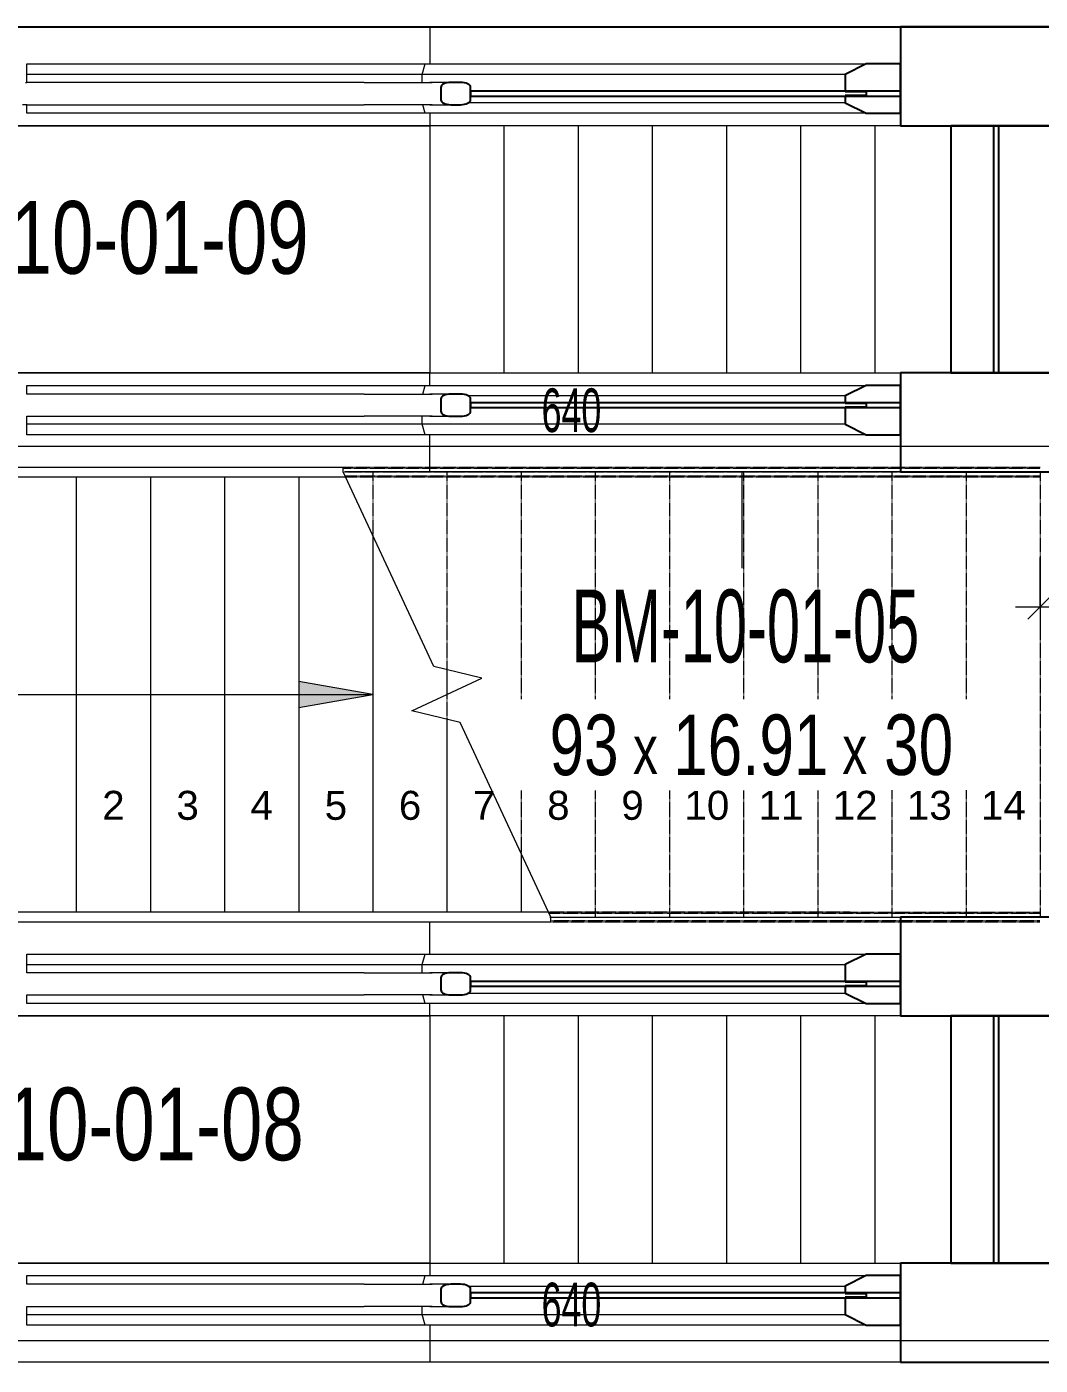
# Model space of a CAD drawing. Header units: centimetres. Extents: x -9345 to 11316, y -7197 to -3465.
# Drawn here: x -2054 to -1644, y -6492 to -5951 of the extents above; entities that cross this region are included whole.
import ezdxf

# ---------------------------------------------------------------- set-up
doc = ezdxf.new("R2010")
doc.units = ezdxf.units.CM
doc.linetypes.add('Overhead', pattern=[0.396875, 0.238125, -0.15875])
for name, color, linetype, lineweight in [('A-ANNO-DIMS', 211, 'Continuous', 9), ('A-ANNO-DIMS-100', 211, 'Continuous', 9), ('A-FLOR', 192, 'Continuous', 9), ('A-FLOR-HRAL', 11, 'Continuous', 9), ('A-FLOR-HRAL-MBND', 5, 'Overhead', 9), ('A-GENM', 13, 'Continuous', 9), ('A-WALL', 113, 'Continuous', 9), ('G-ANNO-TEXT', 231, 'Continuous', 9), ('S-STRS', 31, 'Continuous', 9), ('S-STRS-ANNO', 31, 'Continuous', 9), ('S-STRS-IDEN', 31, 'Continuous', 9), ('S-STRS-MBND', 31, 'Overhead', 9)]:
    doc.layers.add(name, color=color, linetype=linetype, lineweight=lineweight)
doc.styles.add('Arial', font='arial.ttf', dxfattribs={"height": 11.710189})
doc.styles.add('Swis721 LtCn BT_1', font='swisscl.ttf', dxfattribs={"width": 0.8, "height": 17.639445})
doc.styles.add('Swis721 LtCn BT_3', font='swisscl.ttf', dxfattribs={"height": 29.399076})
doc.styles.add('Swis721 LtCn BT_4', font='swisscl.ttf', dxfattribs={"height": 0.195994})
doc.styles.add('Swis721 LtCn BT_5', font='swisscl.ttf', dxfattribs={"height": 0.244992})
doc.styles.add('Swis721 LtCn BT_6', font='swisscl.ttf', dxfattribs={"height": 24.49923})
doc.styles.add('Swis721 LtCn BT_7', font='swisscl.ttf', dxfattribs={"width": 0.8, "height": 29.399076})
doc.dimstyles.new('IUAS_DIMENSION_INSIDE_100', dxfattribs={"dimscale": 30.48, "dimtxt": 18, "dimasz": 0.328084, "dimexe": 0.328084, "dimexo": 0.0625, "dimgap": 0, "dimtad": 1, "dimdec": 0, "dimdsep": 46, "dimtxsty": 'Swis721 LtCn BT_1', "dimblk1": 'OBLIQUE', "dimblk2": 'OBLIQUE', "dimsah": 1, "dimcen": 0.09, "dimdle": 0.328084, "dimazin": 0, "dimtfac": 1, "dimtdec": 4, "dimtix": 1, "dimtmove": 0, "dimatfit": 3, "dimfxl": 0.656168, "dimfxlon": 1, "dimtvp": 1, "dimtolj": 1, "dimtzin": 0, "dimarcsym": 2})

# ---------------------------------------------------------------- blocks, each defined once
blk = doc.blocks.new('A-YURUYEN MERDIVEN - 1570-1859977-_116_30 KONKORS KATI _ CONCOURSE LEVEL')
at = {"layer": 'A-GENM', "lineweight": 25}
for p, q in [((1172.48, 90), (984.47, 90)), ((1172.48, 50), (1172.48, 90)), ((1186.48, 75), (1172.48, 75)), ((1172.48, 75), (1172.48, 55)), ((1194.96, 70.76), (1186.48, 75)), ((1194.96, 63.76), (1194.96, 70.76)), ((1346.48, 65.5), (1346.48, 60.5)), ((1354.48, 67.5), (1350.48, 67.5)), ((1358.48, 60.5), (1358.48, 65.5)), ((1346.48, 64), (1172.48, 64)), ((1172.48, 64), (1172.48, 62)), ((1172.48, 62), (1346.48, 62)), ((1186.48, 62.24), (1186.48, 63.76)), ((1186.48, 63.76), (1194.96, 63.76)), ((1194.96, 62.24), (1186.48, 62.24)), ((1194.96, 59.24), (1194.96, 62.24)), ((1346.48, 62), (1346.48, 64)), ((1172.48, 55), (1186.48, 55)), ((1186.48, 55), (1194.96, 59.24)), ((1350.48, 58.5), (1354.48, 58.5)), ((984.47, 50), (1172.48, 50)), ((1134.86, 50), (984.47, 50)), ((1152.17, 50), (1132.82, 50)), ((1132.82, 50), (1132.82, -50)), ((1134.86, -50), (1134.86, 50)), ((1152.17, -50), (1152.17, 50)), ((1172.48, -50), (984.47, -50)), ((984.47, -50), (1134.86, -50)), ((1132.82, -50), (1152.17, -50)), ((1172.48, -90), (1172.48, -50)), ((1186.48, -55), (1172.48, -55)), ((1172.48, -55), (1172.48, -75)), ((1194.96, -59.24), (1186.48, -55)), ((1194.96, -62.24), (1194.96, -59.24)), ((1354.48, -58.5), (1350.48, -58.5)), ((1346.48, -62), (1172.48, -62)), ((1172.48, -62), (1172.48, -64)), ((1172.48, -64), (1346.48, -64)), ((1186.48, -63.76), (1186.48, -62.24)), ((1186.48, -62.24), (1194.96, -62.24)), ((1194.96, -63.76), (1186.48, -63.76)), ((1194.96, -70.76), (1194.96, -63.76)), ((1346.48, -60.5), (1346.48, -65.5)), ((1346.48, -64), (1346.48, -62)), ((1358.48, -65.5), (1358.48, -60.5)), ((1350.48, -67.5), (1354.48, -67.5)), ((1172.48, -75), (1186.48, -75)), ((1186.48, -75), (1194.96, -70.76)), ((984.47, -90), (1172.48, -90))]:
    blk.add_line(p, q, dxfattribs=at)
at = {"layer": 'A-GENM'}
for p, q in [((1172.48, 90), (1363, 90)), ((1363, 90), (1363, 75)), ((1363, 90), (1397.5, 90)), ((1186.48, 75), (1364.88, 75)), ((1194.96, 70.76), (1366.01, 70.76)), ((1364.88, 75), (1526, 75)), ((1364.88, 75), (1366.01, 70.76)), ((1366.01, 70.76), (1526, 70.76)), ((1366.01, 70.76), (1366.01, 67.5)), ((1526, 75), (1526, 70.76)), ((1526, 70.76), (1526, 67.5)), ((1362.96, 67.5), (1354.48, 67.5)), ((1526, 67.5), (1389.46, 67.5)), ((1364.88, 55), (1186.48, 55)), ((1194.96, 59.24), (1347.39, 59.24)), ((1354.48, 58.5), (1362.96, 58.5)), ((1363, 55), (1363, 50)), ((1365.81, 58.5), (1364.88, 55)), ((1526, 55), (1364.88, 55)), ((1389.46, 58.5), (1526, 58.5)), ((1526, 58.5), (1526, 55)), ((1363, 50), (1172.48, 50)), ((1182.94, -50), (1182.94, 50)), ((1212.94, -50), (1212.94, 50)), ((1242.94, -50), (1242.94, 50)), ((1272.94, -50), (1272.94, 50)), ((1302.94, -50), (1302.94, 50)), ((1332.94, -50), (1332.94, 50)), ((1624, 50), (1363, 50)), ((1363, -50), (1363, 50)), ((1363, 50), (1624, 50)), ((1172.48, -50), (1363, -50)), ((1363, -50), (1624, -50)), ((1363, -55), (1363, -50)), ((1624, -50), (1363, -50)), ((1186.48, -55), (1364.88, -55)), ((1194.96, -59.24), (1347.39, -59.24)), ((1362.96, -58.5), (1354.48, -58.5)), ((1364.88, -55), (1526, -55)), ((1364.88, -55), (1365.81, -58.5)), ((1526, -58.5), (1389.46, -58.5)), ((1526, -55), (1526, -58.5)), ((1354.48, -67.5), (1362.96, -67.5)), ((1366.01, -67.5), (1366.01, -70.76)), ((1389.46, -67.5), (1526, -67.5)), ((1526, -67.5), (1526, -70.76)), ((1364.88, -75), (1186.48, -75)), ((1194.96, -70.76), (1366.01, -70.76)), ((1363, -90), (1363, -75)), ((1366.01, -70.76), (1364.88, -75)), ((1526, -75), (1364.88, -75)), ((1366.01, -70.76), (1526, -70.76)), ((1526, -70.76), (1526, -75))]:
    blk.add_line(p, q, dxfattribs=at)
at = {"layer": 'A-GENM', "lineweight": 25, "flags": 128}
for points in [[(1350.48, 67.5), (1349.7, 67.46), (1348.95, 67.35), (1348.25, 67.16), (1347.65, 66.91), (1347.15, 66.61), (1346.78, 66.27), (1346.55, 65.89), (1346.48, 65.5)], [(1358.48, 65.5), (1358.4, 65.89), (1358.17, 66.27), (1357.8, 66.61), (1357.3, 66.91), (1356.7, 67.16), (1356.01, 67.35), (1355.26, 67.46), (1354.48, 67.5)], [(1346.48, 60.5), (1346.55, 60.11), (1346.78, 59.73), (1347.15, 59.39), (1347.65, 59.09), (1348.25, 58.84), (1348.95, 58.65), (1349.7, 58.54), (1350.48, 58.5)], [(1354.48, 58.5), (1355.26, 58.54), (1356.01, 58.65), (1356.7, 58.84), (1357.3, 59.09), (1357.8, 59.39), (1358.17, 59.73), (1358.4, 60.11), (1358.48, 60.5)], [(1350.48, -58.5), (1349.7, -58.54), (1348.95, -58.65), (1348.25, -58.84), (1347.65, -59.09), (1347.15, -59.39), (1346.78, -59.73), (1346.55, -60.11), (1346.48, -60.5)], [(1358.48, -60.5), (1358.4, -60.11), (1358.17, -59.73), (1357.8, -59.39), (1357.3, -59.09), (1356.7, -58.84), (1356.01, -58.65), (1355.26, -58.54), (1354.48, -58.5)], [(1346.48, -65.5), (1346.55, -65.89), (1346.78, -66.27), (1347.15, -66.61), (1347.65, -66.91), (1348.25, -67.16), (1348.95, -67.35), (1349.7, -67.46), (1350.48, -67.5)], [(1354.48, -67.5), (1355.26, -67.46), (1356.01, -67.35), (1356.7, -67.16), (1357.3, -66.91), (1357.8, -66.61), (1358.17, -66.27), (1358.4, -65.89), (1358.48, -65.5)]]:
    blk.add_lwpolyline(points, dxfattribs=at)
at = {"layer": 'A-GENM', "flags": 128}
for points in [[(1361.96, 67.5), (1363.89, 67.5), (1365.86, 67.5), (1367.86, 67.5), (1369.9, 67.5), (1371.97, 67.5), (1374.07, 67.5), (1376.2, 67.5), (1378.34, 67.5), (1380.5, 67.5), (1382.68, 67.5), (1384.87, 67.5), (1387.06, 67.5), (1389.26, 67.5), (1389.46, 67.5)], [(1389.46, 58.5), (1387.26, 58.5), (1385.07, 58.5), (1382.88, 58.5), (1380.7, 58.5), (1378.53, 58.5), (1376.39, 58.5), (1374.26, 58.5), (1372.16, 58.5), (1370.09, 58.5), (1368.04, 58.5), (1366.03, 58.5), (1364.06, 58.5), (1362.13, 58.5), (1361.96, 58.5)], [(1361.96, -58.5), (1363.89, -58.5), (1365.86, -58.5), (1367.86, -58.5), (1369.9, -58.5), (1371.97, -58.5), (1374.07, -58.5), (1376.2, -58.5), (1378.34, -58.5), (1380.5, -58.5), (1382.68, -58.5), (1384.87, -58.5), (1387.06, -58.5), (1389.26, -58.5), (1389.46, -58.5)], [(1526, -58.5), (1527.76, -58.5)], [(1389.46, -67.5), (1387.26, -67.5), (1385.07, -67.5), (1382.88, -67.5), (1380.7, -67.5), (1378.53, -67.5), (1376.39, -67.5), (1374.26, -67.5), (1372.16, -67.5), (1370.09, -67.5), (1368.04, -67.5), (1366.03, -67.5), (1364.06, -67.5), (1362.13, -67.5), (1361.96, -67.5)], [(1526.48, -67.5), (1526, -67.5)]]:
    blk.add_lwpolyline(points, dxfattribs=at)
blk = doc.blocks.new('Railing - Railing-1672219-_116_30 KONKORS KATI _ CONCOURSE LEVEL')
at = {"layer": 'A-FLOR-HRAL'}
for p, q in [((-6628.75, -408.89), (-6546.91, -615.22)), ((-6625.03, -407.42), (-6543.54, -612.86)), ((-6546.91, -615.22), (-6545.09, -614.5)), ((-6546.91, -615.22), (-6545.09, -614.5)), ((-6546.91, -615.22), (-6545.09, -614.5)), ((-6546.91, -615.22), (-6545.09, -614.5)), ((-6546.91, -615.22), (-6545.09, -614.5)), ((-6546.49, -614.93), (-6546.44, -615.04)), ((-6546.44, -615.04), (-6545.09, -614.5)), ((-6546.44, -615.04), (-6545.09, -614.5)), ((-6546.44, -615.04), (-6545.09, -614.5)), ((-6546.44, -615.04), (-6545.09, -614.5)), ((-6546.44, -615.04), (-6545.09, -614.5)), ((-6546.44, -615.04), (-6545.09, -614.5)), ((-6546.44, -615.04), (-6545.09, -614.5)), ((-6546.44, -615.04), (-6545.09, -614.5)), ((-6546.44, -615.04), (-6545.09, -614.5)), ((-6546.44, -615.04), (-6545.09, -614.5)), ((-6545.09, -614.5), (-6543.54, -612.86)), ((-6545.09, -614.5), (-6543.54, -612.86)), ((-6545.09, -614.5), (-6543.54, -612.86)), ((-6545.09, -614.5), (-6543.54, -612.86)), ((-6545.09, -614.5), (-6543.54, -612.86)), ((-6545.09, -614.5), (-6543.92, -613.26)), ((-6545.09, -614.5), (-6543.92, -613.26)), ((-6545.09, -614.5), (-6543.92, -613.26)), ((-6545.09, -614.5), (-6543.92, -613.26)), ((-6545.09, -614.5), (-6543.92, -613.26)), ((-6545.09, -614.5), (-6543.92, -613.26)), ((-6545.09, -614.5), (-6543.92, -613.26)), ((-6545.09, -614.5), (-6543.92, -613.26)), ((-6545.09, -614.5), (-6543.92, -613.26)), ((-6545.09, -614.5), (-6543.92, -613.26))]:
    blk.add_line(p, q, dxfattribs=at)
at = {"layer": 'A-FLOR-HRAL-MBND'}
for p, q in [((-6546.91, -615.22), (-6473.89, -799.3)), ((-6546.44, -615.04), (-6473.43, -799.12)), ((-6546.44, -615.04), (-6473.43, -799.12)), ((-6546.44, -615.04), (-6473.43, -799.12)), ((-6546.44, -615.04), (-6473.43, -799.12)), ((-6543.92, -613.26), (-6470.64, -798.01)), ((-6543.92, -613.26), (-6470.64, -798.01)), ((-6543.92, -613.26), (-6470.64, -798.01)), ((-6543.92, -613.26), (-6470.64, -798.01)), ((-6543.54, -612.86), (-6470.18, -797.83))]:
    blk.add_line(p, q, dxfattribs=at)
blk = doc.blocks.new('Railing - Railing-1672223-_116_30 KONKORS KATI _ CONCOURSE LEVEL')
at = {"layer": 'A-FLOR-HRAL'}
for p, q in [((-6461.51, -342.55), (-6410.26, -471.75)), ((-6457.79, -341.08), (-6406.89, -469.39)), ((-6410.26, -471.75), (-6408.72, -470.11)), ((-6410.26, -471.75), (-6408.72, -470.11)), ((-6410.26, -471.75), (-6408.72, -470.11)), ((-6410.26, -471.75), (-6408.72, -470.11)), ((-6410.26, -471.75), (-6408.72, -470.11)), ((-6408.72, -470.11), (-6406.89, -469.39)), ((-6408.72, -470.11), (-6406.89, -469.39)), ((-6408.72, -470.11), (-6406.89, -469.39)), ((-6408.72, -470.11), (-6406.89, -469.39)), ((-6408.72, -470.11), (-6406.89, -469.39))]:
    blk.add_line(p, q, dxfattribs=at)
at = {"layer": 'A-FLOR-HRAL-MBND'}
for p, q in [((-6407.32, -469.68), (-6303.4, -731.67)), ((-6407.32, -469.68), (-6303.4, -731.67)), ((-6407.32, -469.68), (-6303.4, -731.67)), ((-6407.32, -469.68), (-6303.4, -731.67)), ((-6406.89, -469.39), (-6302.93, -731.49)), ((-6410.26, -471.75), (-6306.65, -732.96)), ((-6409.84, -471.45), (-6306.18, -732.78)), ((-6409.84, -471.45), (-6306.18, -732.78)), ((-6409.84, -471.45), (-6306.18, -732.78)), ((-6409.84, -471.45), (-6306.18, -732.78))]:
    blk.add_line(p, q, dxfattribs=at)
blk = doc.blocks.new('A-YURUYEN MERDIVEN - 1570-1863396-_116_30 KONKORS KATI _ CONCOURSE LEVEL')
at = {"layer": 'A-GENM', "lineweight": 25}
for p, q in [((1172.48, 90), (984.47, 90)), ((1172.48, 50), (1172.48, 90)), ((1186.48, 75), (1172.48, 75)), ((1172.48, 75), (1172.48, 55)), ((1194.96, 70.76), (1186.48, 75)), ((1194.96, 63.76), (1194.96, 70.76)), ((1346.48, 65.5), (1346.48, 60.5)), ((1354.48, 67.5), (1350.48, 67.5)), ((1358.48, 60.5), (1358.48, 65.5)), ((1346.48, 64), (1172.48, 64)), ((1172.48, 64), (1172.48, 62)), ((1172.48, 62), (1346.48, 62)), ((1186.48, 62.24), (1186.48, 63.76)), ((1186.48, 63.76), (1194.96, 63.76)), ((1194.96, 62.24), (1186.48, 62.24)), ((1194.96, 59.24), (1194.96, 62.24)), ((1346.48, 62), (1346.48, 64)), ((1172.48, 55), (1186.48, 55)), ((1186.48, 55), (1194.96, 59.24)), ((1350.48, 58.5), (1354.48, 58.5)), ((984.47, 50), (1172.48, 50)), ((1134.86, 50), (984.47, 50)), ((1152.17, 50), (1132.82, 50)), ((1132.82, 50), (1132.82, -50)), ((1134.86, -50), (1134.86, 50)), ((1152.17, -50), (1152.17, 50)), ((1172.48, -50), (984.47, -50)), ((984.47, -50), (1134.86, -50)), ((1132.82, -50), (1152.17, -50)), ((1172.48, -90), (1172.48, -50)), ((1186.48, -55), (1172.48, -55)), ((1172.48, -55), (1172.48, -75)), ((1194.96, -59.24), (1186.48, -55)), ((1194.96, -62.24), (1194.96, -59.24)), ((1354.48, -58.5), (1350.48, -58.5)), ((1346.48, -62), (1172.48, -62)), ((1172.48, -62), (1172.48, -64)), ((1172.48, -64), (1346.48, -64)), ((1186.48, -63.76), (1186.48, -62.24)), ((1186.48, -62.24), (1194.96, -62.24)), ((1194.96, -63.76), (1186.48, -63.76)), ((1194.96, -70.76), (1194.96, -63.76)), ((1346.48, -60.5), (1346.48, -65.5)), ((1346.48, -64), (1346.48, -62)), ((1358.48, -65.5), (1358.48, -60.5)), ((1350.48, -67.5), (1354.48, -67.5)), ((1172.48, -75), (1186.48, -75)), ((1186.48, -75), (1194.96, -70.76)), ((984.47, -90), (1172.48, -90))]:
    blk.add_line(p, q, dxfattribs=at)
at = {"layer": 'A-GENM'}
for p, q in [((1172.48, 90), (1363, 90)), ((1363, 75), (1363, 90)), ((1363, 90), (1624, 90)), ((1186.48, 75), (1364.88, 75)), ((1366.01, 70.76), (1194.96, 70.76)), ((1364.88, 75), (1366.01, 70.76)), ((1364.88, 75), (1526, 75)), ((1526, 70.76), (1366.01, 70.76)), ((1366.01, 70.76), (1366.01, 67.5)), ((1526, 75), (1526, 70.76)), ((1526, 70.76), (1526, 67.5)), ((1362.96, 67.5), (1354.48, 67.5)), ((1526, 67.5), (1389.46, 67.5)), ((1364.88, 55), (1186.48, 55)), ((1347.39, 59.24), (1194.96, 59.24)), ((1354.48, 58.5), (1362.96, 58.5)), ((1363, 50), (1363, 55)), ((1365.81, 58.5), (1364.88, 55)), ((1526, 55), (1364.88, 55)), ((1389.46, 58.5), (1526, 58.5)), ((1526, 58.5), (1526, 55)), ((1363, 50), (1172.48, 50)), ((1182.94, -50), (1182.94, 50)), ((1212.94, -50), (1212.94, 50)), ((1242.94, -50), (1242.94, 50)), ((1272.94, -50), (1272.94, 50)), ((1302.94, -50), (1302.94, 50)), ((1332.94, -50), (1332.94, 50)), ((1624, 50), (1363, 50)), ((1363, 50), (1624, 50)), ((1363, -50), (1363, 50)), ((1172.48, -50), (1363, -50)), ((1363, -50), (1624, -50)), ((1363, -50), (1363, -55)), ((1624, -50), (1363, -50)), ((1186.48, -55), (1364.88, -55)), ((1347.39, -59.24), (1194.96, -59.24)), ((1362.96, -58.5), (1354.48, -58.5)), ((1364.88, -55), (1365.81, -58.5)), ((1364.88, -55), (1526, -55)), ((1526, -58.5), (1389.46, -58.5)), ((1526, -55), (1526, -58.5)), ((1354.48, -67.5), (1362.96, -67.5)), ((1366.01, -67.5), (1366.01, -70.76)), ((1389.46, -67.5), (1526, -67.5)), ((1526, -67.5), (1526, -70.76)), ((1364.88, -75), (1186.48, -75)), ((1366.01, -70.76), (1194.96, -70.76)), ((1363, -75), (1363, -88.04)), ((1366.01, -70.76), (1364.88, -75)), ((1526, -75), (1364.88, -75)), ((1526, -70.76), (1366.01, -70.76)), ((1526, -70.76), (1526, -75)), ((1314.03, -90), (1172.48, -90))]:
    blk.add_line(p, q, dxfattribs=at)
at = {"layer": 'A-GENM', "lineweight": 25, "flags": 128}
for points in [[(1350.48, 67.5), (1349.7, 67.46), (1348.95, 67.35), (1348.25, 67.16), (1347.65, 66.91), (1347.15, 66.61), (1346.78, 66.27), (1346.55, 65.89), (1346.48, 65.5)], [(1358.48, 65.5), (1358.4, 65.89), (1358.17, 66.27), (1357.8, 66.61), (1357.3, 66.91), (1356.7, 67.16), (1356.01, 67.35), (1355.26, 67.46), (1354.48, 67.5)], [(1346.48, 60.5), (1346.55, 60.11), (1346.78, 59.73), (1347.15, 59.39), (1347.65, 59.09), (1348.25, 58.84), (1348.95, 58.65), (1349.7, 58.54), (1350.48, 58.5)], [(1354.48, 58.5), (1355.26, 58.54), (1356.01, 58.65), (1356.7, 58.84), (1357.3, 59.09), (1357.8, 59.39), (1358.17, 59.73), (1358.4, 60.11), (1358.48, 60.5)], [(1350.48, -58.5), (1349.7, -58.54), (1348.95, -58.65), (1348.25, -58.84), (1347.65, -59.09), (1347.15, -59.39), (1346.78, -59.73), (1346.55, -60.11), (1346.48, -60.5)], [(1358.48, -60.5), (1358.4, -60.11), (1358.17, -59.73), (1357.8, -59.39), (1357.3, -59.09), (1356.7, -58.84), (1356.01, -58.65), (1355.26, -58.54), (1354.48, -58.5)], [(1346.48, -65.5), (1346.55, -65.89), (1346.78, -66.27), (1347.15, -66.61), (1347.65, -66.91), (1348.25, -67.16), (1348.95, -67.35), (1349.7, -67.46), (1350.48, -67.5)], [(1354.48, -67.5), (1355.26, -67.46), (1356.01, -67.35), (1356.7, -67.16), (1357.3, -66.91), (1357.8, -66.61), (1358.17, -66.27), (1358.4, -65.89), (1358.48, -65.5)]]:
    blk.add_lwpolyline(points, dxfattribs=at)
at = {"layer": 'A-GENM', "flags": 128}
for points in [[(1361.96, 67.5), (1363.89, 67.5), (1365.86, 67.5), (1367.86, 67.5), (1369.9, 67.5), (1371.97, 67.5), (1374.07, 67.5), (1376.2, 67.5), (1378.34, 67.5), (1380.5, 67.5), (1382.68, 67.5), (1384.87, 67.5), (1387.06, 67.5), (1389.26, 67.5), (1389.46, 67.5)], [(1389.46, 58.5), (1387.26, 58.5), (1385.07, 58.5), (1382.88, 58.5), (1380.7, 58.5), (1378.53, 58.5), (1376.39, 58.5), (1374.26, 58.5), (1372.16, 58.5), (1370.09, 58.5), (1368.04, 58.5), (1366.03, 58.5), (1364.06, 58.5), (1362.13, 58.5), (1361.96, 58.5)], [(1361.96, -58.5), (1363.89, -58.5), (1365.86, -58.5), (1367.86, -58.5), (1369.9, -58.5), (1371.97, -58.5), (1374.07, -58.5), (1376.2, -58.5), (1378.34, -58.5), (1380.5, -58.5), (1382.68, -58.5), (1384.87, -58.5), (1387.06, -58.5), (1389.26, -58.5), (1389.46, -58.5)], [(1389.46, -67.5), (1387.26, -67.5), (1385.07, -67.5), (1382.88, -67.5), (1380.7, -67.5), (1378.53, -67.5), (1376.39, -67.5), (1374.26, -67.5), (1372.16, -67.5), (1370.09, -67.5), (1368.04, -67.5), (1366.03, -67.5), (1364.06, -67.5), (1362.13, -67.5), (1361.96, -67.5)]]:
    blk.add_lwpolyline(points, dxfattribs=at)
blk = doc.blocks.new('DIMBLOCK20-_116_30 KONKORS KATI _ CONCOURSE LEVEL')
at = {"layer": 'A-ANNO-DIMS-100', "transparency": 16777216}
for p, q in [((-2151.98, -6461.76), (-2151.98, -6491.76)), ((-2151.98, -6481.76), (-2151.98, -6461.76)), ((-1511.98, -6461.76), (-1511.98, -6491.76)), ((-1511.98, -6481.76), (-1511.98, -6461.76)), ((-2151.98, -6481.76), (-2146.98, -6476.76)), ((-1511.98, -6481.76), (-1506.98, -6476.76)), ((-2151.98, -6481.76), (-2156.98, -6486.76)), ((-2151.98, -6481.76), (-1511.98, -6481.76)), ((-1511.98, -6481.76), (-1516.98, -6486.76))]:
    blk.add_line(p, q, dxfattribs=at)
at = {"layer": 'A-ANNO-DIMS-100', "color": 0, "transparency": 16777216, "insert": (-1845.7, -6458.41), "char_height": 17.639, "width": 32.9143, "attachment_point": 1, "line_spacing_factor": 0.971848, "style": 'Swis721 LtCn BT_1'}
blk.add_mtext('640', dxfattribs=at)
blk = doc.blocks.new('_Oblique')
at = {"color": 0, "linetype": 'ByBlock', "lineweight": -2}
blk.add_line((-0.5, -0.5), (0.5, 0.5), dxfattribs=at)
blk = doc.blocks.new('DIMBLOCK112-_116_30 KONKORS KATI _ CONCOURSE LEVEL')
at = {"layer": 'A-ANNO-DIMS-100', "transparency": 16777216}
for p, q in [((-2151.98, -6100.13), (-2151.98, -6130.13)), ((-2151.98, -6120.13), (-2151.98, -6100.13)), ((-1511.98, -6100.13), (-1511.98, -6130.13)), ((-1511.98, -6120.13), (-1511.98, -6100.13)), ((-2151.98, -6120.13), (-2146.98, -6115.13)), ((-1511.98, -6120.13), (-1506.98, -6115.13)), ((-2151.98, -6120.13), (-2156.98, -6125.13)), ((-2151.98, -6120.13), (-1511.98, -6120.13)), ((-1511.98, -6120.13), (-1516.98, -6125.13))]:
    blk.add_line(p, q, dxfattribs=at)
at = {"layer": 'A-ANNO-DIMS-100', "color": 0, "transparency": 16777216, "insert": (-1845.7, -6096.78), "char_height": 17.639, "width": 32.9143, "attachment_point": 1, "line_spacing_factor": 0.971848, "style": 'Swis721 LtCn BT_1'}
blk.add_mtext('640', dxfattribs=at)
blk = doc.blocks.new('NRCN_stair Tag_3mm_ - Stair Tag-1717967-_116_30 KONKORS KATI _ CONCOURSE LEVEL')
at = {"layer": 'S-STRS-IDEN', "char_height": 0.195994, "width": 0.1128, "attachment_point": 2, "line_spacing_factor": 0.971848, "style": 'Swis721 LtCn BT_4', "bg_fill": 3, "box_fill_scale": 1.25, "bg_fill_color": 0, "bg_fill_transparency": 0}
for insert in [(-0.4324, -0.1773), (0.4145, -0.1773)]:
    blk.add_mtext('\\fSwis721 LtCn BT|b0|i0|c162|p34|;x', dxfattribs=dict(at, insert=insert))
at = {"layer": 'S-STRS-IDEN', "insert": (0.673, -0.1323), "char_height": 0.24499, "width": 0.372, "attachment_point": 2, "line_spacing_factor": 0.971848, "style": 'Swis721 LtCn BT_5', "bg_fill": 3, "box_fill_scale": 1.25, "bg_fill_color": 0, "bg_fill_transparency": 0}
blk.add_mtext('30', dxfattribs=at)
blk = doc.blocks.new('DIMBLOCK300-_116_30 KONKORS KATI _ CONCOURSE LEVEL')
at = {"layer": 'A-ANNO-DIMS-100', "transparency": 16777216}
for p, q in [((-1643.98, -6165.11), (-1643.98, -6195.11)), ((-1643.98, -6185.11), (-1643.98, -6165.11)), ((-1523.98, -6165.11), (-1523.98, -6195.11)), ((-1523.98, -6185.11), (-1523.98, -6165.11)), ((-1643.98, -6185.11), (-1638.98, -6180.11)), ((-1523.98, -6185.11), (-1518.98, -6180.11)), ((-1653.98, -6185.11), (-1523.98, -6185.11)), ((-1643.98, -6185.11), (-1648.98, -6190.11)), ((-1523.98, -6185.11), (-1528.98, -6190.11))]:
    blk.add_line(p, q, dxfattribs=at)
at = {"layer": 'A-ANNO-DIMS-100', "color": 0, "transparency": 16777216, "insert": (-1597.7, -6161.76), "char_height": 17.639, "width": 32.9143, "attachment_point": 1, "line_spacing_factor": 0.971848, "style": 'Swis721 LtCn BT_1'}
blk.add_mtext('120', dxfattribs=at)

msp = doc.modelspace()

# ---------------------------------------------------------------- hatches: boundary and pattern name
at = {"layer": 'S-STRS-ANNO'}
msp.add_hatch(color=256, dxfattribs=at).paths.add_polyline_path([(-1943.98, -6225.82), (-1913.98, -6220.53), (-1943.98, -6215.24)], flags=0)

# ---------------------------------------------------------------- linework, layer by layer
at = {"layer": 'A-FLOR'}
msp.add_line((-1890.98, -6490.53), (-2151.98, -6490.53), dxfattribs=at)
at = {"layer": 'A-WALL', "lineweight": 25}
msp.add_line((-2172.23, -5950.53), (-1326.98, -5950.53), dxfattribs=at)
at = {"layer": 'S-STRS', "linetype": 'Overhead'}
for p, q in [((-2033.98, -6132.57), (-2033.98, -6308.49)), ((-2003.98, -6132.57), (-2003.98, -6308.49)), ((-1973.98, -6132.57), (-1973.98, -6308.49)), ((-1943.98, -6132.57), (-1943.98, -6308.49)), ((-1913.98, -6156.19), (-1913.98, -6308.49)), ((-1883.98, -6210.48), (-1883.98, -6220.53)), ((-1883.98, -6230.57), (-1883.98, -6308.49)), ((-1853.98, -6284.86), (-1853.98, -6308.49))]:
    msp.add_line(p, q, dxfattribs=at)
at = {"layer": 'S-STRS'}
for p, q in [((-2033.98, -6132.57), (-2033.98, -6308.49)), ((-2003.98, -6132.57), (-2003.98, -6308.49)), ((-1973.98, -6132.57), (-1973.98, -6308.49)), ((-1943.98, -6132.57), (-1943.98, -6308.49)), ((-1913.98, -6156.19), (-1913.98, -6308.49)), ((-1883.98, -6210.48), (-1883.98, -6220.53)), ((-1883.98, -6230.57), (-1883.98, -6308.49)), ((-1853.98, -6284.86), (-1853.98, -6308.49)), ((-1842.36, -6310.53), (-1842.02, -6310.53))]:
    msp.add_line(p, q, dxfattribs=at)
at = {"layer": 'S-STRS-ANNO'}
for p, q in [((-1913.98, -6220.53), (-1943.98, -6215.24)), ((-1943.98, -6215.24), (-1943.98, -6225.82)), ((-2063.98, -6220.53), (-2033.98, -6220.53)), ((-2033.98, -6220.53), (-2003.98, -6220.53)), ((-2003.98, -6220.53), (-1973.98, -6220.53)), ((-1973.98, -6220.53), (-1943.98, -6220.53)), ((-1943.98, -6220.53), (-1913.98, -6220.53)), ((-1943.98, -6225.82), (-1913.98, -6220.53))]:
    msp.add_line(p, q, dxfattribs=at)
at = {"layer": 'S-STRS-IDEN'}
msp.add_line((-1764.73, -6130.53), (-1764.73, -6169.41), dxfattribs=at)
at = {"layer": 'S-STRS-MBND', "linetype": 'Continuous'}
for p, q in [((-1889.27, -6209.2), (-1925.95, -6130.53)), ((-1869.82, -6213.92), (-1889.27, -6209.2)), ((-1898.14, -6227.13), (-1869.82, -6213.92)), ((-1878.7, -6231.86), (-1898.14, -6227.13)), ((-1842.02, -6310.53), (-1878.7, -6231.86))]:
    msp.add_line(p, q, dxfattribs=at)
at = {"layer": 'S-STRS-MBND'}
for p, q in [((-1925.48, -6130.53), (-1643.98, -6130.53)), ((-1913.98, -6130.53), (-1913.98, -6156.19)), ((-1913.98, -6130.53), (-1913.98, -6156.19)), ((-1883.98, -6130.53), (-1883.98, -6210.48)), ((-1883.98, -6130.53), (-1883.98, -6210.48)), ((-1853.98, -6130.53), (-1853.98, -6284.86)), ((-1853.98, -6130.53), (-1853.98, -6284.86)), ((-1823.98, -6130.53), (-1823.98, -6310.53)), ((-1823.98, -6130.53), (-1823.98, -6310.53)), ((-1793.98, -6130.53), (-1793.98, -6310.53)), ((-1793.98, -6130.53), (-1793.98, -6310.53)), ((-1763.98, -6130.53), (-1763.98, -6310.53)), ((-1763.98, -6130.53), (-1763.98, -6310.53)), ((-1733.98, -6130.53), (-1733.98, -6310.53)), ((-1733.98, -6130.53), (-1733.98, -6310.53)), ((-1703.98, -6130.53), (-1703.98, -6310.53)), ((-1703.98, -6130.53), (-1703.98, -6310.53)), ((-1673.98, -6130.53), (-1673.98, -6310.53)), ((-1673.98, -6130.53), (-1673.98, -6310.53)), ((-1643.98, -6130.53), (-1643.98, -6310.53)), ((-1643.98, -6130.53), (-1643.98, -6310.53)), ((-1883.98, -6220.53), (-1883.98, -6230.57)), ((-1883.98, -6220.53), (-1883.98, -6230.57)), ((-1842.02, -6310.53), (-1643.98, -6310.53))]:
    msp.add_line(p, q, dxfattribs=at)

# ---------------------------------------------------------------- block references
at = {"layer": 'A-FLOR-HRAL', "rotation": 68.36410604411739}
for name in ['Railing - Railing-1672223-_116_30 KONKORS KATI _ CONCOURSE LEVEL', 'Railing - Railing-1672219-_116_30 KONKORS KATI _ CONCOURSE LEVEL']:
    msp.add_blockref(name, (0, 0), dxfattribs=at)
at = {"layer": 'A-GENM', "rotation": 180}
for name, p in [('A-YURUYEN MERDIVEN - 1570-1859977-_116_30 KONKORS KATI _ CONCOURSE LEVEL', (-527.98, -6040.53)), ('A-YURUYEN MERDIVEN - 1570-1863396-_116_30 KONKORS KATI _ CONCOURSE LEVEL', (-527.98, -6400.53))]:
    msp.add_blockref(name, p, dxfattribs=at)

# ---------------------------------------------------------------- texts
at = {"layer": 'G-ANNO-TEXT', "color": 7, "char_height": 29.3991, "width": 239.04, "attachment_point": 1, "line_spacing_factor": 0.971848, "style": 'Swis721 LtCn BT_3'}
for s, insert in [('YM-10-01-09', (-2115.77, -6021.01)), ('YM-10-01-08', (-2117.77, -6379.48))]:
    msp.add_mtext(s, dxfattribs=dict(at, insert=insert))
at = {"layer": 'S-STRS-ANNO', "attachment_point": 1, "line_spacing_factor": 0.938532, "style": 'Arial'}
for s, insert, char_height, width in [('\\fArial|b0|i0|c162|p34|;2', (-2023.47, -6259.5), 11.7102, 10.7706), ('\\fArial|b0|i0|c162|p34|;3', (-1993.47, -6259.5), 11.7102, 10.7706), ('\\fArial|b0|i0|c162|p34|;4', (-1963.47, -6259.5), 11.7102, 10.7706), ('\\fArial|b0|i0|c162|p34|;5', (-1933.47, -6259.5), 11.7102, 10.7706), ('\\fArial|b0|i0|c162|p34|;6', (-1903.47, -6259.5), 11.7102, 10.7706), ('\\fArial|b0|i0|c162|p34|;7', (-1873.47, -6259.5), 11.7102, 10.7706), ('\\fArial|b0|i0|c162|p34|;8', (-1843.47, -6259.5), 11.7102, 10.7706), ('\\fArial|b0|i0|c162|p34|;9', (-1813.47, -6259.5), 11.7102, 10.7706), ('10', (-1787.96, -6259.5), 11.71, 21.5412), ('11', (-1757.96, -6259.5), 11.71, 21.5412), ('12', (-1727.96, -6259.5), 11.71, 21.5412), ('13', (-1697.96, -6259.5), 11.71, 21.5412), ('14', (-1667.96, -6259.5), 11.71, 21.5412)]:
    msp.add_mtext(s, dxfattribs=dict(at, insert=insert, char_height=char_height, width=width))
at = {"layer": 'S-STRS-IDEN', "insert": (-1763.27, -6178.11), "char_height": 29.3991, "width": 190.44, "attachment_point": 2, "line_spacing_factor": 0.971848, "style": 'Swis721 LtCn BT_7'}
msp.add_mtext('BM-10-01-05', dxfattribs=at)

# ---------------------------------------------------------------- dimensions: what is measured, and where the dimension line sits
at = {"layer": 'A-ANNO-DIMS'}
for base, p1, p2, override, picture, middle in [((-1511.98, -6120.13), (-2151.98, -6100.13), (-1511.98, -6100.13), {"dimpost": '<>', "dimfxl": 640}, 'DIMBLOCK112-_116_30 KONKORS KATI _ CONCOURSE LEVEL', (-1831.98, -6111.1)), ((-1523.98, -6185.11), (-1643.98, -6165.11), (-1523.98, -6165.11), {"dimpost": '<>', "dimfxl": 120}, 'DIMBLOCK300-_116_30 KONKORS KATI _ CONCOURSE LEVEL', (-1583.98, -6176.08))]:
    dim = msp.add_linear_dim(base=base, p1=p1, p2=p2, dimstyle='IUAS_DIMENSION_INSIDE_100', override=override, dxfattribs=at)
    dim.commit()
    dim.dimension.update_dxf_attribs({"geometry": picture, "text_midpoint": middle})
dim = msp.add_linear_dim(base=(-1511.98, -6481.76), p1=(-2151.98, -6461.76), p2=(-1511.98, -6461.76), angle=0, dimstyle='IUAS_DIMENSION_INSIDE_100', override={"dimpost": '<>', "dimfxl": 639.996386}, dxfattribs=at)
dim.commit()
dim.dimension.update_dxf_attribs({"geometry": 'DIMBLOCK20-_116_30 KONKORS KATI _ CONCOURSE LEVEL', "text_midpoint": (-1831.98, -6472.73)})

# ---------------------------------------------------------------- next in the draw order: block references
at = {"layer": 'S-STRS-IDEN', "xscale": 99.99999999999994, "yscale": 99.99999999999994, "zscale": 99.99999999999994}
msp.add_blockref('NRCN_stair Tag_3mm_ - Stair Tag-1717967-_116_30 KONKORS KATI _ CONCOURSE LEVEL', (-1760.46, -6215.35), dxfattribs=at)

# ---------------------------------------------------------------- next in the draw order: texts
at = {"layer": 'S-STRS-IDEN', "insert": (-1814.55, -6228.65), "char_height": 24.499, "width": 37.2, "attachment_point": 3, "line_spacing_factor": 0.971848, "style": 'Swis721 LtCn BT_6', "bg_fill": 3, "box_fill_scale": 1.25, "bg_fill_color": 0, "bg_fill_transparency": 0}
msp.add_mtext('93', dxfattribs=at)

# ---------------------------------------------------------------- next in the draw order: texts
at = {"layer": 'S-STRS-IDEN', "insert": (-1761.06, -6228.65), "char_height": 24.499, "width": 83.7, "attachment_point": 2, "line_spacing_factor": 0.971848, "style": 'Swis721 LtCn BT_6', "bg_fill": 3, "box_fill_scale": 1.25, "bg_fill_color": 0, "bg_fill_transparency": 0}
msp.add_mtext('16.91', dxfattribs=at)

doc.saveas('drawing.dxf')
